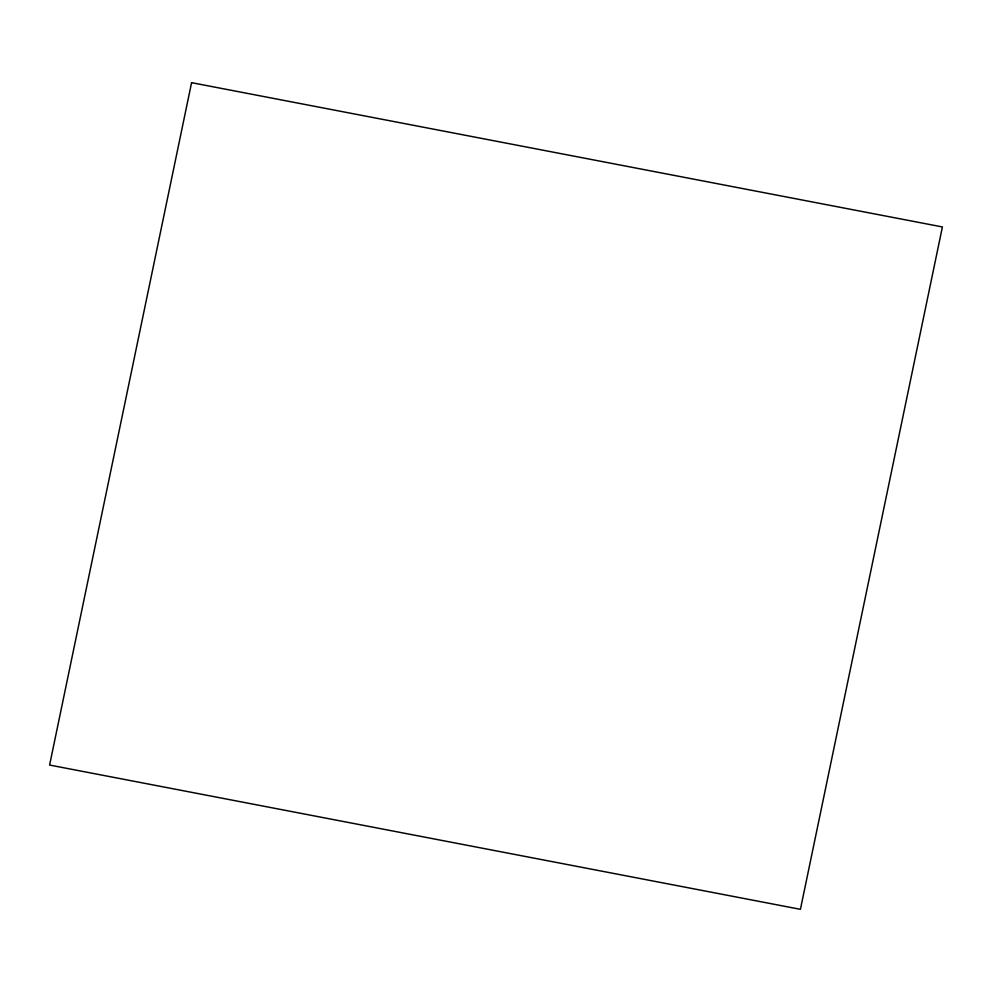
<?xml version="1.0" encoding="UTF-8"?>
<svg xmlns="http://www.w3.org/2000/svg" width="992" height="992" viewBox="0 0 992 992"><rect width="100%" height="100%" fill="white"/><g stroke="black" fill="none" stroke-linecap="round" stroke-linejoin="round"><path stroke-width="1.49" d="M191.58 82.671L49.6 765.055L800.42 909.329L942.4 226.945L191.58 82.671"/></g></svg>
